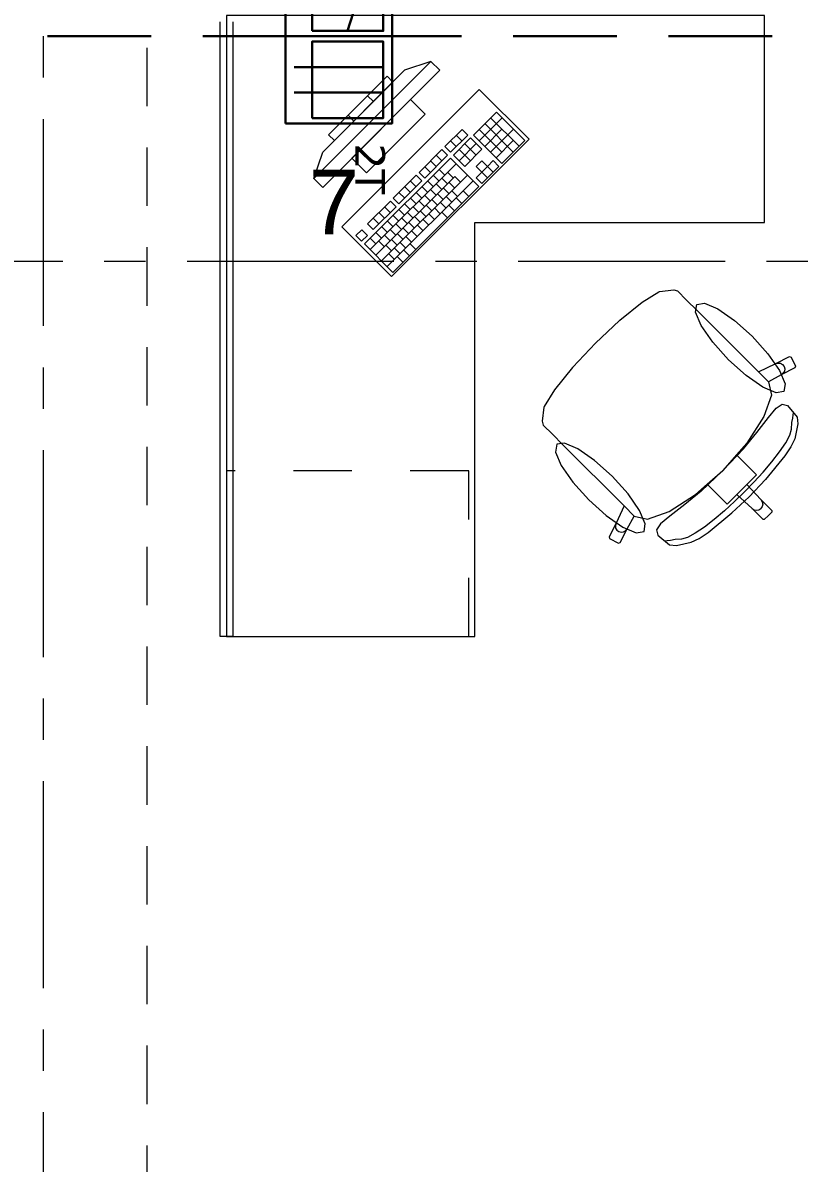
# Model space of a CAD drawing. Header units: inches. Extents: x -19 to 5698, y -728 to 92.
# Drawn here: x 108.77 to 110.672, y 32.227 to 34.983 of the extents above; entities that cross this region are included whole.
import ezdxf

# ---------------------------------------------------------------- set-up
doc = ezdxf.new("R2010")
doc.units = ezdxf.units.IN
doc.header["$MEASUREMENT"] = 0
for name, pattern in [('HIDDEN', [0.375, 0.25, -0.125]), ('Hidden Line', [0.195611, 0.141111, -0.0545]), ('Punto & Raya', [0.65, 0.5, -0.075, 0, -0.075]), ('Rayas', [0.282222, 0.141111, -0.141111])]:
    doc.linetypes.add(name, pattern=pattern)
doc.layers.get('0').update_dxf_attribs({"color": 61})
doc.layers.add('00 conduct tomacorr', color=120, linetype='HIDDEN', lineweight=30)
doc.layers.add('00 IE LUZ EMERGENCIA', color=253, linetype='Continuous', lineweight=0)
for name, color, linetype in [('02 _ ARQ _ ALB _ Ejes Generales', 251, 'Continuous'), ('08 _ STR _ EXT _ 09 Vigas', 251, 'Continuous'), ('Interior - Mobiliario', 7, 'Continuous'), ('Marcador - Secciones', 7, 'Continuous')]:
    doc.layers.add(name, color=color, linetype=linetype)
doc.styles.add('Annotative', font='arial.ttf')

# ---------------------------------------------------------------- blocks, each defined once
blk = doc.blocks.new('CAJA POP UP 6 MODULOS')
at = {"layer": '00 conduct tomacorr', "linetype": 'Continuous'}
for p, q in [((-0.095, -0.165), (-0.095, -0.0151)), ((-0.052, -0.165), (-0.052, -0.0151)), ((0.052, -0.165), (0.052, -0.0151)), ((0.095, -0.165), (0.095, -0.0151)), ((0, -0.165), (0, -0.18))]:
    blk.add_line(p, q, dxfattribs=at)
for points in [[(-0.147, 0), (0.147, 0), (0.147, -0.18), (-0.147, -0.18)], [(0, 0), (0.147, 0), (0.147, -0.18), (0, -0.18)]]:
    blk.add_lwpolyline(points, close=True, dxfattribs=at)
for points in [[(-0.138, -0.045), (-0.009, -0.045), (-0.009, -0.165), (-0.138, -0.165), (-0.138, -0.045)], [(0.009, -0.045), (0.138, -0.045), (0.138, -0.165), (0.009, -0.165), (0.009, -0.045)]]:
    blk.add_lwpolyline(points, dxfattribs=at)
at = {"color": 1, "insert": (-0.1807, -0.168), "char_height": 0.05, "attachment_point": 1, "rotation": 180}
blk.add_mtext_dynamic_manual_height_columns('{\\fVerdana|b0|i0|c0|p34;2T}', width=0.000481, gutter_width=0.1561, heights=[0], dxfattribs=at)

msp = doc.modelspace()

# ---------------------------------------------------------------- linework, layer by layer
at = {"layer": '00 conduct tomacorr'}
msp.add_line((107.3299, 34.95), (121.1157, 34.95), dxfattribs=at)
msp.add_arc((101.1025, 37.7263), 8.8924, 341.89498, 10.24817, dxfattribs=at)
at = {"layer": '02 _ ARQ _ ALB _ Ejes Generales', "color": 251, "linetype": 'Punto & Raya', "lineweight": 13, "true_color": 0x636466}
msp.add_line((108.82, 3.05), (108.82, 44.9), dxfattribs=at)
at = {"layer": '08 _ STR _ EXT _ 09 Vigas', "color": 251, "linetype": 'Hidden Line', "lineweight": 13, "true_color": 0x636466}
msp.add_line((109.07, 30.2), (109.07, 39.4), dxfattribs=at)
at = {"layer": 'Interior - Mobiliario', "color": 175, "linetype": 'Continuous', "lineweight": 13}
for p, q in [((109.247, 33.5), (109.247, 34.985)), ((109.277, 34.985), (109.277, 33.5)), ((109.7559, 34.8889), (109.4731, 34.6061)), ((109.7559, 34.8889), (109.6923, 34.8677)), ((109.7771, 34.8677), (109.7559, 34.8889)), ((109.4943, 34.5849), (109.7771, 34.8677)), ((109.4943, 34.6697), (109.6923, 34.8677)), ((109.6498, 34.8536), (109.5084, 34.7121)), ((109.5225, 34.698), (109.664, 34.8394)), ((109.664, 34.8394), (109.6498, 34.8536)), ((109.6168, 34.7923), (109.6027, 34.8064)), ((109.7064, 34.797), (109.565, 34.6556)), ((109.7418, 34.7616), (109.7064, 34.797)), ((109.5697, 34.7451), (109.5555, 34.7593)), ((109.6003, 34.6202), (109.7418, 34.7616)), ((109.9139, 34.7666), (109.8585, 34.7112)), ((109.8722, 34.6975), (109.9276, 34.7529)), ((109.9686, 34.6842), (109.9, 34.7528)), ((109.9824, 34.698), (109.9139, 34.7666)), ((109.831, 34.7249), (109.7894, 34.6833)), ((109.8447, 34.7111), (109.831, 34.7249)), ((109.9272, 34.6702), (109.8723, 34.7251)), ((109.8859, 34.6838), (109.9274, 34.7253)), ((109.9547, 34.6703), (109.8862, 34.7389)), ((109.8996, 34.6701), (109.955, 34.7255)), ((109.5084, 34.7121), (109.5225, 34.698)), ((109.8031, 34.6696), (109.8447, 34.7111)), ((109.817, 34.6834), (109.8033, 34.6972)), ((109.8515, 34.7043), (109.81, 34.6627)), ((109.8308, 34.6973), (109.8171, 34.711)), ((109.879, 34.6769), (109.8515, 34.7043)), ((109.8585, 34.7112), (109.927, 34.6426)), ((109.9133, 34.6564), (109.9549, 34.6979)), ((109.927, 34.6426), (109.9824, 34.698)), ((109.4731, 34.6061), (109.4943, 34.6697)), ((109.7825, 34.6764), (109.7271, 34.621)), ((109.7962, 34.6627), (109.7825, 34.6764)), ((109.7894, 34.6833), (109.8031, 34.6696)), ((109.8237, 34.649), (109.8653, 34.6906)), ((109.8513, 34.6492), (109.8238, 34.6766)), ((109.8374, 34.6353), (109.879, 34.6769)), ((109.8651, 34.663), (109.8377, 34.6904)), ((109.565, 34.6556), (109.6003, 34.6202)), ((109.8031, 34.6558), (109.5954, 34.4481)), ((109.6091, 34.4344), (109.8168, 34.6421)), ((109.7408, 34.6073), (109.7962, 34.6627)), ((109.7685, 34.635), (109.7548, 34.6487)), ((109.7824, 34.6488), (109.7687, 34.6625)), ((109.8716, 34.5873), (109.8031, 34.6558)), ((109.81, 34.6627), (109.8374, 34.6353)), ((109.8788, 34.6493), (109.865, 34.6354)), ((109.8925, 34.6356), (109.8788, 34.6493)), ((109.9064, 34.6494), (109.8925, 34.6356)), ((109.9201, 34.6357), (109.9064, 34.6494)), ((109.6228, 34.4207), (109.8132, 34.6111)), ((109.6365, 34.407), (109.8442, 34.6147)), ((109.7202, 34.6141), (109.6648, 34.5587)), ((109.7339, 34.6004), (109.7202, 34.6141)), ((109.7271, 34.621), (109.7408, 34.6073)), ((109.7547, 34.6211), (109.741, 34.6348)), ((109.7752, 34.6006), (109.7615, 34.6143)), ((109.7891, 34.6144), (109.7754, 34.6281)), ((109.8097, 34.6076), (109.796, 34.6213)), ((109.8269, 34.5974), (109.8132, 34.6111)), ((109.8787, 34.6217), (109.8649, 34.6079)), ((109.865, 34.6354), (109.8787, 34.6217)), ((109.8786, 34.5942), (109.9201, 34.6357)), ((109.8787, 34.6217), (109.8925, 34.6356)), ((109.8924, 34.608), (109.8787, 34.6217)), ((109.9063, 34.6219), (109.8925, 34.6356)), ((109.4731, 34.6061), (109.4943, 34.5849)), ((109.6502, 34.3933), (109.8579, 34.601)), ((109.6639, 34.3795), (109.8716, 34.5873)), ((109.6785, 34.545), (109.7339, 34.6004)), ((109.7062, 34.5727), (109.6925, 34.5864)), ((109.7201, 34.5865), (109.7063, 34.6002)), ((109.7476, 34.5729), (109.7338, 34.5866)), ((109.7614, 34.5867), (109.7477, 34.6004)), ((109.782, 34.5799), (109.7683, 34.5936)), ((109.7959, 34.5938), (109.7822, 34.6075)), ((109.7992, 34.5697), (109.7855, 34.5834)), ((109.8131, 34.5835), (109.7993, 34.5972)), ((109.8649, 34.6079), (109.8786, 34.5942)), ((109.6648, 34.5587), (109.6785, 34.545)), ((109.6924, 34.5588), (109.6786, 34.5725)), ((109.7199, 34.5452), (109.7061, 34.5589)), ((109.7337, 34.559), (109.72, 34.5727)), ((109.7543, 34.5522), (109.7406, 34.5659)), ((109.7682, 34.5661), (109.7545, 34.5798)), ((109.7715, 34.542), (109.7578, 34.5557)), ((109.7854, 34.5558), (109.7716, 34.5695)), ((109.806, 34.549), (109.7923, 34.5627)), ((109.8198, 34.5629), (109.8061, 34.5766)), ((109.8301, 34.5457), (109.8164, 34.5594)), ((109.8474, 34.563), (109.8337, 34.5767)), ((109.6579, 34.5518), (109.6025, 34.4964)), ((109.6162, 34.4827), (109.6716, 34.538)), ((109.6577, 34.5242), (109.644, 34.5379)), ((109.6716, 34.538), (109.6579, 34.5518)), ((109.6922, 34.5175), (109.6784, 34.5312)), ((109.706, 34.5313), (109.6923, 34.545)), ((109.7266, 34.5245), (109.7129, 34.5382)), ((109.7405, 34.5384), (109.7268, 34.5521)), ((109.7438, 34.5143), (109.7301, 34.528)), ((109.7577, 34.5281), (109.744, 34.5418)), ((109.7783, 34.5213), (109.7646, 34.5351)), ((109.7922, 34.5352), (109.7784, 34.5489)), ((109.8128, 34.5284), (109.7991, 34.5421)), ((109.63, 34.4965), (109.6163, 34.5102)), ((109.6439, 34.5104), (109.6302, 34.5241)), ((109.6645, 34.4898), (109.6508, 34.5035)), ((109.6783, 34.5036), (109.6646, 34.5173)), ((109.699, 34.4968), (109.6852, 34.5106)), ((109.7128, 34.5107), (109.6991, 34.5244)), ((109.7161, 34.4866), (109.7024, 34.5003)), ((109.73, 34.5004), (109.7163, 34.5141)), ((109.7506, 34.4936), (109.7369, 34.5074)), ((109.7645, 34.5075), (109.7507, 34.5212)), ((109.7955, 34.5111), (109.7818, 34.5248)), ((109.5886, 34.4825), (109.5748, 34.4687)), ((109.6024, 34.4688), (109.5886, 34.4825)), ((109.6025, 34.4964), (109.6162, 34.4827)), ((109.6368, 34.4621), (109.6231, 34.4758)), ((109.6506, 34.4759), (109.6369, 34.4896)), ((109.6713, 34.4691), (109.6575, 34.4829)), ((109.6851, 34.483), (109.6714, 34.4967)), ((109.6884, 34.4589), (109.6747, 34.4726)), ((109.7023, 34.4727), (109.6886, 34.4865)), ((109.7229, 34.466), (109.7092, 34.4797)), ((109.7368, 34.4798), (109.723, 34.4935)), ((109.5748, 34.4687), (109.5885, 34.455)), ((109.5885, 34.455), (109.6024, 34.4688)), ((109.5954, 34.4481), (109.6639, 34.3795)), ((109.6229, 34.4482), (109.6092, 34.462)), ((109.6436, 34.4414), (109.6298, 34.4552)), ((109.6574, 34.4553), (109.6437, 34.469)), ((109.6607, 34.4312), (109.647, 34.4449)), ((109.6746, 34.445), (109.6609, 34.4588)), ((109.6952, 34.4383), (109.6815, 34.452)), ((109.7091, 34.4521), (109.6954, 34.4658)), ((109.7193, 34.4349), (109.7056, 34.4486)), ((109.6675, 34.4106), (109.6538, 34.4243)), ((109.6814, 34.4244), (109.6677, 34.4381)), ((109.6882, 34.4038), (109.6744, 34.4175)), ((109.7037, 34.4193), (109.69, 34.4331)), ((110.3062, 34.3326), (110.3084, 34.3335)), ((110.3084, 34.3335), (110.3423, 34.3375)), ((110.3423, 34.3375), (110.3516, 34.3346)), ((110.3516, 34.3346), (110.3735, 34.3127)), ((110.2125, 34.2641), (110.2662, 34.3077)), ((110.2662, 34.3077), (110.3062, 34.3326)), ((110.3735, 34.3127), (110.399, 34.2872)), ((110.399, 34.2872), (110.5469, 34.1393)), ((110.1534, 34.2086), (110.2117, 34.2634)), ((110.2117, 34.2634), (110.2125, 34.2641)), ((110.1534, 34.2086), (110.0985, 34.1503)), ((110.5887, 34.1589), (110.6218, 34.1759)), ((110.6218, 34.1759), (110.6258, 34.1746)), ((110.6258, 34.1746), (110.6366, 34.1532)), ((110.0978, 34.1494), (110.0543, 34.0958)), ((110.0985, 34.1503), (110.0978, 34.1494)), ((110.5469, 34.1393), (110.5887, 34.1589)), ((110.5887, 34.1589), (110.5943, 34.1605)), ((110.5943, 34.1605), (110.6001, 34.1598)), ((110.6001, 34.1598), (110.6052, 34.157)), ((110.6353, 34.1491), (110.6022, 34.1322)), ((110.6052, 34.157), (110.6088, 34.1524)), ((110.6097, 34.1409), (110.6068, 34.1358)), ((110.6088, 34.1524), (110.6104, 34.1468)), ((110.6104, 34.1468), (110.6097, 34.1409)), ((110.6366, 34.1532), (110.6353, 34.1491)), ((110.5711, 34.1151), (110.5469, 34.1393)), ((110.5711, 34.1151), (110.5712, 34.1149)), ((110.6022, 34.1322), (110.5712, 34.1149)), ((110.5712, 34.1149), (110.5786, 34.0829)), ((110.6068, 34.1358), (110.6022, 34.1322)), ((110.0543, 34.0958), (110.0294, 34.0557)), ((110.5786, 34.0829), (110.5603, 34.0309)), ((110.59, 34.0512), (110.6044, 34.0612)), ((110.6044, 34.0612), (110.6173, 34.0578)), ((110.6173, 34.0578), (110.6405, 34.0299)), ((110.0285, 34.0536), (110.0245, 34.0197)), ((110.0294, 34.0557), (110.0285, 34.0536)), ((110.5603, 34.0309), (110.5189, 33.9671)), ((110.5714, 34.0289), (110.59, 34.0512)), ((110.63, 34.0272), (110.6308, 34.0352)), ((110.6308, 34.0352), (110.6316, 34.0397)), ((110.6405, 34.0299), (110.6423, 34.0132)), ((110.0245, 34.0197), (110.0273, 34.0104)), ((110.0273, 34.0104), (110.0493, 33.9884)), ((110.5435, 33.9927), (110.5714, 34.0289)), ((110.6268, 34.001), (110.628, 34.0164)), ((110.628, 34.0164), (110.63, 34.0272)), ((110.6423, 34.0132), (110.6346, 33.977)), ((110.0493, 33.9884), (110.0748, 33.9629)), ((110.5108, 33.9534), (110.5435, 33.9927)), ((110.613, 33.9674), (110.6229, 33.9863)), ((110.6229, 33.9863), (110.6268, 34.001)), ((110.6346, 33.977), (110.6256, 33.9578)), ((110.0748, 33.9629), (110.2227, 33.8151)), ((110.4613, 33.9007), (110.5108, 33.9534)), ((110.5189, 33.9671), (110.4942, 33.939)), ((110.5981, 33.9456), (110.613, 33.9674)), ((110.6256, 33.9578), (110.6107, 33.9361)), ((110.4942, 33.939), (110.4608, 33.9011)), ((110.4942, 33.939), (110.5215, 33.9116)), ((110.5584, 33.897), (110.5795, 33.9218)), ((110.6107, 33.9361), (110.5639, 33.8794)), ((110.5795, 33.9218), (110.5981, 33.9456)), ((110.4613, 33.9007), (110.4085, 33.8512)), ((110.423, 33.8678), (110.4608, 33.9011)), ((110.5215, 33.9116), (110.5427, 33.8904)), ((110.5358, 33.8724), (110.5584, 33.897)), ((110.3948, 33.843), (110.423, 33.8678)), ((110.423, 33.8678), (110.4504, 33.8404)), ((110.519, 33.8668), (110.5071, 33.8549)), ((110.513, 33.8489), (110.5358, 33.8724)), ((110.5427, 33.8904), (110.519, 33.8668)), ((110.519, 33.8668), (110.553, 33.8303)), ((110.5639, 33.8794), (110.5248, 33.8372)), ((110.331, 33.8017), (110.3948, 33.843)), ((110.4085, 33.8512), (110.3692, 33.8185)), ((110.4504, 33.8404), (110.4715, 33.8193)), ((110.4715, 33.8193), (110.4952, 33.8429)), ((110.4826, 33.7981), (110.5248, 33.8372)), ((110.513, 33.8489), (110.4896, 33.8261)), ((110.4952, 33.8429), (110.5071, 33.8549)), ((110.4952, 33.8429), (110.5317, 33.8089)), ((110.2227, 33.8151), (110.2031, 33.7733)), ((110.2469, 33.7908), (110.2227, 33.8151)), ((110.3692, 33.8185), (110.3331, 33.7905)), ((110.4896, 33.8261), (110.4649, 33.8036)), ((110.5562, 33.8139), (110.5529, 33.809)), ((110.553, 33.8303), (110.5563, 33.8254)), ((110.553, 33.8303), (110.5791, 33.8042)), ((110.5574, 33.8197), (110.5562, 33.8139)), ((110.5563, 33.8254), (110.5574, 33.8197)), ((110.2298, 33.7598), (110.2471, 33.7908)), ((110.2469, 33.7908), (110.2471, 33.7908)), ((110.2471, 33.7908), (110.2791, 33.7833)), ((110.2791, 33.7833), (110.331, 33.8017)), ((110.3331, 33.7905), (110.3108, 33.7719)), ((110.4402, 33.7824), (110.4164, 33.7638)), ((110.4259, 33.7513), (110.4826, 33.7981)), ((110.4649, 33.8036), (110.4402, 33.7824)), ((110.5317, 33.8089), (110.5365, 33.8057)), ((110.5317, 33.8089), (110.5578, 33.7828)), ((110.5365, 33.8057), (110.5423, 33.8046)), ((110.5423, 33.8046), (110.548, 33.8058)), ((110.548, 33.8058), (110.5529, 33.809)), ((110.5578, 33.7828), (110.562, 33.7829)), ((110.562, 33.7829), (110.5706, 33.7914)), ((110.5791, 33.7999), (110.5706, 33.7914)), ((110.5791, 33.8042), (110.5791, 33.7999)), ((110.2031, 33.7733), (110.1861, 33.7402)), ((110.2031, 33.7733), (110.2015, 33.7676)), ((110.2015, 33.7676), (110.2021, 33.7618)), ((110.2021, 33.7618), (110.205, 33.7567)), ((110.205, 33.7567), (110.2096, 33.7531)), ((110.2128, 33.7267), (110.2298, 33.7598)), ((110.221, 33.7523), (110.2261, 33.7552)), ((110.2261, 33.7552), (110.2298, 33.7598)), ((110.3108, 33.7719), (110.3008, 33.7576)), ((110.3008, 33.7576), (110.3042, 33.7447)), ((110.4164, 33.7638), (110.3945, 33.749)), ((110.1861, 33.7402), (110.1874, 33.7362)), ((110.1874, 33.7362), (110.2088, 33.7253)), ((110.2096, 33.7531), (110.2152, 33.7516)), ((110.2152, 33.7516), (110.221, 33.7523)), ((110.3042, 33.7447), (110.332, 33.7215)), ((110.3267, 33.7311), (110.3222, 33.7303)), ((110.3348, 33.7319), (110.3267, 33.7311)), ((110.3455, 33.734), (110.3348, 33.7319)), ((110.3609, 33.7351), (110.3455, 33.734)), ((110.3488, 33.7196), (110.3849, 33.7274)), ((110.3757, 33.739), (110.3609, 33.7351)), ((110.3945, 33.749), (110.3757, 33.739)), ((110.3849, 33.7274), (110.4042, 33.7364)), ((110.4042, 33.7364), (110.4259, 33.7513)), ((110.2088, 33.7253), (110.2128, 33.7267)), ((110.332, 33.7215), (110.3488, 33.7196)), ((109.277, 33.5), (109.247, 33.5))]:
    msp.add_line(p, q, dxfattribs=at)
at = {"layer": 'Interior - Mobiliario', "color": 175, "linetype": 'Rayas', "lineweight": 13}
for p, q in [((109.847, 33.9), (109.262, 33.9)), ((109.847, 33.5), (109.847, 33.9))]:
    msp.add_line(p, q, dxfattribs=at)
at = {"layer": 'Interior - Mobiliario', "color": 175, "linetype": 'Continuous', "lineweight": 13, "flags": 128}
for points in [[(109.262, 35), (109.262, 33.5), (109.862, 33.5), (109.862, 34.5), (110.562, 34.5), (110.562, 35)], [(109.5402, 34.4894), (109.6604, 34.3692), (109.9928, 34.7015), (109.8726, 34.8217)], [(110.5318, 34.2251), (110.57, 34.1826), (110.598, 34.1422), (110.6116, 34.1102), (110.6087, 34.0913), (110.5898, 34.0884), (110.5577, 34.102), (110.5174, 34.13), (110.4749, 34.1682), (110.4367, 34.2106), (110.4087, 34.251), (110.3951, 34.2831), (110.398, 34.302), (110.4169, 34.3049), (110.449, 34.2913), (110.4893, 34.2632)], [(110.1369, 33.8302), (110.1794, 33.792), (110.2197, 33.764), (110.2518, 33.7504), (110.2707, 33.7533), (110.2736, 33.7722), (110.26, 33.8042), (110.232, 33.8446), (110.1938, 33.8871), (110.1513, 33.9252), (110.111, 33.9532), (110.0789, 33.9669), (110.06, 33.964), (110.0571, 33.9451), (110.0707, 33.913), (110.0987, 33.8726)]]:
    msp.add_lwpolyline(points, close=True, dxfattribs=at)
at = {"layer": 'Marcador - Secciones', "color": 251, "linetype": 'Punto & Raya', "lineweight": 13, "true_color": 0x636466}
msp.add_line((97.1666, 34.4067), (148.4403, 34.4067), dxfattribs=at)

# ---------------------------------------------------------------- block references
at = {"layer": '00 conduct tomacorr', "xscale": 1.432830642179531, "yscale": 1.432830642179531, "zscale": 1.432830642179531, "rotation": 89.99999999999997}
msp.add_blockref('CAJA POP UP 6 MODULOS', (109.4042, 34.95), dxfattribs=at)

# ---------------------------------------------------------------- texts
at = {"layer": '00 IE LUZ EMERGENCIA', "style": 'Annotative'}
msp.add_attdef('7', (109.4609, 34.4717), '', height=0.1562, dxfattribs=at)

doc.saveas('drawing.dxf')
